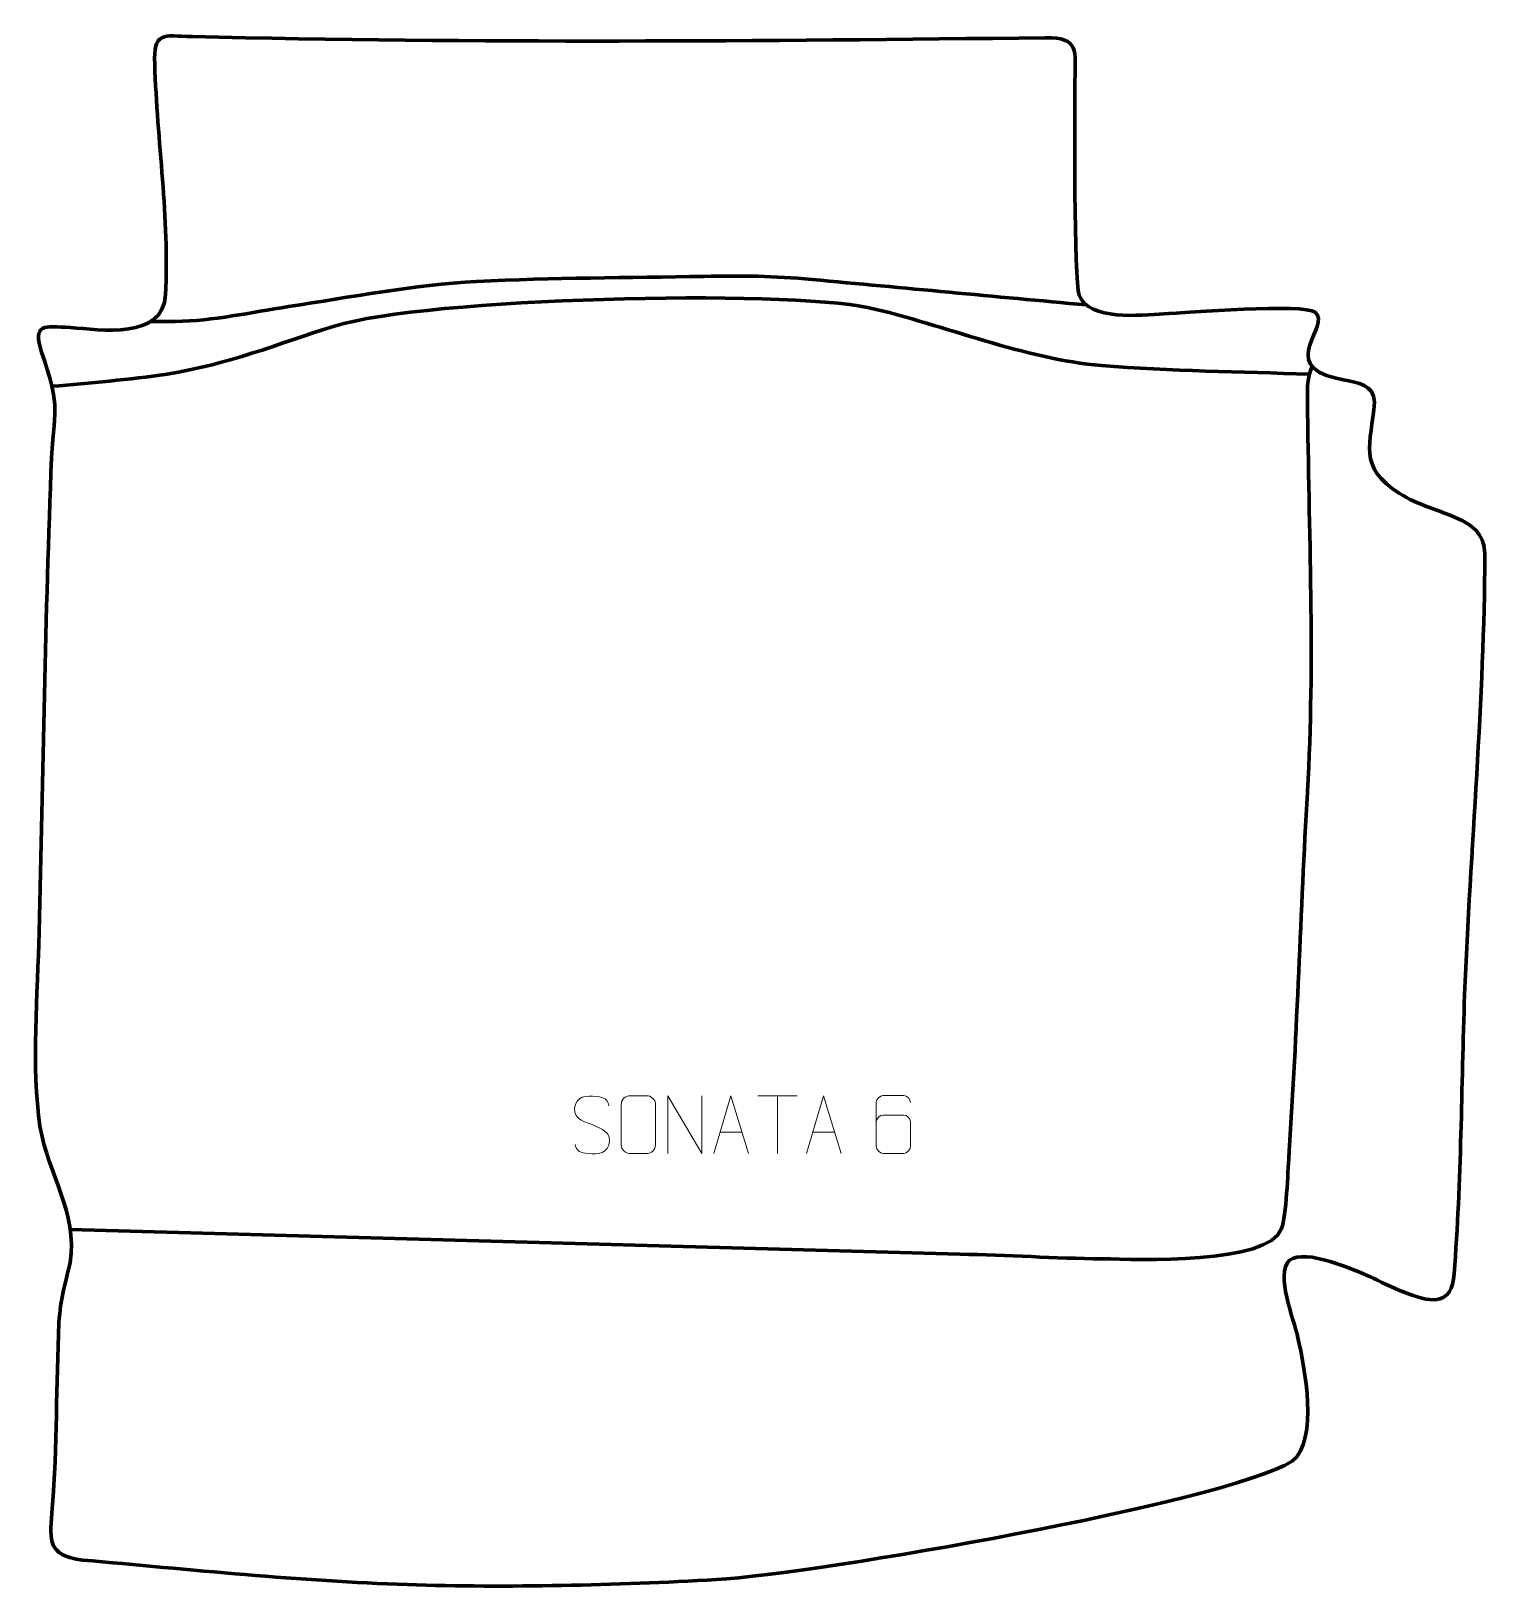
# Model space of a CAD drawing. Header units: millimetres. Extents: x -557 to 70, y 163 to 834.
import ezdxf

# ---------------------------------------------------------------- set-up
doc = ezdxf.new("R2010")
doc.units = ezdxf.units.MM
doc.header["$MEASUREMENT"] = 0
doc.layers.add('layer 1', color=7, linetype='Continuous')
doc.layers.add('layer 2', color=7, linetype='Continuous')

msp = doc.modelspace()

# ---------------------------------------------------------------- linework, layer by layer
at = {"layer": 'layer 1', "color": 142, "lineweight": 158}
for points, knots in [([(-101.5734, 716.0756), (-141.0186, 719.6768), (-180.4515, 723.4104), (-219.8946, 727.035), (-219.8946, 727.035), (-236.7827, 728.5809), (-249.6193, 728.7127), (-266.4874, 728.389), (-266.4874, 728.389), (-299.2274, 727.7607), (-331.8817, 727.835), (-364.6053, 726.1817), (-364.6053, 726.1817), (-391.5732, 724.7422), (-419.0549, 719.4198), (-445.78, 715.3595), (-445.78, 715.3595), (-462.1433, 712.8881), (-478.0458, 709.1513), (-494.6542, 708.9826), (-494.6542, 708.9826), (-498.1866, 708.9706), (-501.7146, 708.9501), (-505.247, 708.9127)], [0, 0, 0, 0, 0.14285714, 0.14285714, 0.14285714, 0.14285714, 0.28571429, 0.28571429, 0.28571429, 0.28571429, 0.42857143, 0.42857143, 0.42857143, 0.42857143, 0.57142857, 0.57142857, 0.57142857, 0.57142857, 0.71428571, 0.71428571, 0.71428571, 0.71428571, 1, 1, 1, 1]), ([(-5.2759, 686.1602), (-35.145, 687.3597), (-65.2376, 687.4281), (-95.021, 689.9166), (-95.021, 689.9166), (-127.9955, 692.6716), (-162.781, 707.3666), (-195.2477, 714.882), (-195.2477, 714.882), (-232.8769, 722.7303), (-386.1333, 719.267), (-425.9569, 706.918), (-425.9569, 706.918), (-451.0345, 699.1416), (-471.7001, 690.427), (-498.1648, 686.2596), (-498.1648, 686.2596), (-514.6026, 683.7538), (-531.2483, 682.489), (-547.8001, 680.9597)], [0, 0, 0, 0, 0.16666667, 0.16666667, 0.16666667, 0.16666667, 0.33333333, 0.33333333, 0.33333333, 0.33333333, 0.5, 0.5, 0.5, 0.5, 0.66666667, 0.66666667, 0.66666667, 0.66666667, 1, 1, 1, 1]), ([(-539.934, 317.2319), (-539.934, 317.2319), (-156.0989, 306.6001), (-156.0989, 306.6001), (-156.0989, 306.6001), (-135.6292, 306.2127), (-115.2439, 304.8199), (-94.5987, 304.5873), (-94.5987, 304.5873), (-79.7704, 304.3531), (-23.1896, 301.9254), (-17.3249, 317.6227), (-17.3249, 317.6227), (-15.3027, 323.0351), (-14.6071, 342.1847), (-14.1983, 348.9441), (-14.1983, 348.9441), (-14.1983, 348.9441), (-14.1339, 350.0093), (-14.1339, 350.0093), (-14.1339, 350.0093), (-14.1339, 350.0093), (-14.0721, 350.9852), (-14.0721, 350.9852), (-14.0721, 350.9852), (-10.5714, 402.5897), (-9.1934, 454.1572), (-6.2129, 505.6973), (-6.2129, 505.6973), (-6.2129, 505.6973), (-6.1807, 506.2535), (-6.1807, 506.2535), (-6.1807, 506.2535), (-2.8605, 562.4165), (-5.6444, 618.7842), (-6.1673, 675.0196), (-6.1673, 675.0196), (-6.2255, 681.2754), (-6.3215, 683.7193), (-4.1395, 689.66)], [0, 0, 0, 0, 0.09090909, 0.09090909, 0.09090909, 0.09090909, 0.18181818, 0.18181818, 0.18181818, 0.18181818, 0.27272727, 0.27272727, 0.27272727, 0.27272727, 0.36363636, 0.36363636, 0.36363636, 0.36363636, 0.45454545, 0.45454545, 0.45454545, 0.45454545, 0.54545455, 0.54545455, 0.54545455, 0.54545455, 0.63636364, 0.63636364, 0.63636364, 0.63636364, 0.72727273, 0.72727273, 0.72727273, 0.72727273, 0.81818182, 0.81818182, 0.81818182, 0.81818182, 1, 1, 1, 1])]:
    msp.add_open_spline(points, degree=3, knots=knots, dxfattribs=at)
at = {"layer": 'layer 2', "color": 242, "lineweight": 158}
msp.add_open_spline([(-534.6188, 174.6695), (-535.8379, 174.8161), (-536.953, 174.9937), (-537.9725, 175.2027), (-537.9725, 175.2027), (-550.0446, 177.6789), (-548.6432, 184.5811), (-547.664, 196.987), (-547.664, 196.987), (-545.5433, 223.8571), (-546.0785, 250.2499), (-544.7859, 276.9995), (-544.7859, 276.9995), (-544.1471, 287.902), (-542.2514, 292.8497), (-539.9937, 303.0131), (-539.9937, 303.0131), (-536.6628, 325.1691), (-549.526, 340.5014), (-552.9798, 361.8693), (-552.9798, 361.8693), (-556.8038, 386.7116), (-553.965, 419.7439), (-553.323, 445.4764), (-553.323, 445.4764), (-551.6221, 513.8264), (-550.7767, 581.9069), (-547.9851, 650.2477), (-547.9851, 650.2477), (-546.3791, 673.3552), (-544.5418, 673.0371), (-552.2946, 695.713), (-552.2946, 695.713), (-556.1392, 708.0669), (-551.3615, 706.9798), (-539.8813, 706.3016), (-539.8813, 706.3016), (-526.8097, 705.3648), (-499.9207, 701.0078), (-498.8363, 720.4181), (-498.8363, 720.4181), (-497.1449, 753.2626), (-502.4396, 787.0245), (-503.4877, 819.8875), (-503.4877, 819.8875), (-503.9436, 834.1813), (-500.3825, 832.1543), (-487.2328, 831.8319), (-487.2328, 831.8319), (-365.5344, 828.8476), (-240.9328, 829.8666), (-119.2433, 831.3428), (-119.2433, 831.3428), (-104.6123, 831.5218), (-106.2859, 825.8505), (-106.4596, 812.7216), (-106.4596, 812.7216), (-106.5908, 799.802), (-107.0441, 726.8081), (-104.6632, 720.3349), (-104.6632, 720.3349), (-100.5227, 709.0781), (-78.025, 711.691), (-68.1956, 712.1814), (-68.1956, 712.1814), (-58.7716, 712.7017), (-7.3691, 716.7527), (-2.8705, 712.9443), (-2.8705, 712.9443), (4.2309, 706.9325), (-19.0947, 690.352), (6.1837, 684.4707), (6.1837, 684.4707), (6.1837, 684.4707), (9.3566, 683.7325), (9.3566, 683.7325), (9.3566, 683.7325), (15.6496, 682.4773), (22.4855, 681.8391), (22.684, 674.102), (22.684, 674.102), (21.4416, 656.0667), (15.1194, 646.3443), (33.5793, 634.7309), (33.5793, 634.7309), (41.6026, 629.6836), (50.3822, 627.6661), (58.9055, 623.8707), (58.9055, 623.8707), (68.1032, 619.775), (70.366, 614.3606), (70.3499, 607.7753), (70.3499, 607.7753), (70.2026, 547.4354), (64.0916, 479.8748), (61.6177, 418.5794), (61.6177, 418.5794), (60.1845, 378.4257), (60.2885, 338.2028), (57.0812, 298.1266), (57.0812, 298.1266), (56.0028, 284.6526), (48.2569, 285.5321), (37.4808, 289.4217), (37.4808, 289.4217), (32.1919, 291.3308), (27.2384, 293.8224), (22.1838, 296.2495), (22.1838, 296.2495), (22.1838, 296.2495), (21.3536, 296.6432), (21.3536, 296.6432), (21.3536, 296.6432), (13.9801, 299.7796), (-6.9117, 309.2648), (-13.9799, 303.9459), (-13.9799, 303.9459), (-20.1469, 297.9371), (-12.0131, 278.5352), (-10.2628, 270.536), (-10.2628, 270.536), (-7.4526, 257.6931), (-1.1484, 226.653), (-12.7923, 217.2393), (-12.7923, 217.2393), (-43.3463, 199.0879), (-217.2435, 168.8145), (-261.1367, 166.2357), (-261.1367, 166.2357), (-304.5937, 163.7334), (-351.1046, 162.6542), (-394.5891, 164.067), (-394.5891, 164.067), (-440.1423, 165.5469), (-488.9549, 170.5989), (-534.6188, 174.6695)], degree=3, knots=[0, 0, 0, 0, 0.02857143, 0.02857143, 0.02857143, 0.02857143, 0.05714286, 0.05714286, 0.05714286, 0.05714286, 0.08571429, 0.08571429, 0.08571429, 0.08571429, 0.11428571, 0.11428571, 0.11428571, 0.11428571, 0.14285714, 0.14285714, 0.14285714, 0.14285714, 0.17142857, 0.17142857, 0.17142857, 0.17142857, 0.2, 0.2, 0.2, 0.2, 0.22857143, 0.22857143, 0.22857143, 0.22857143, 0.25714286, 0.25714286, 0.25714286, 0.25714286, 0.28571429, 0.28571429, 0.28571429, 0.28571429, 0.31428571, 0.31428571, 0.31428571, 0.31428571, 0.34285714, 0.34285714, 0.34285714, 0.34285714, 0.37142857, 0.37142857, 0.37142857, 0.37142857, 0.4, 0.4, 0.4, 0.4, 0.42857143, 0.42857143, 0.42857143, 0.42857143, 0.45714286, 0.45714286, 0.45714286, 0.45714286, 0.48571429, 0.48571429, 0.48571429, 0.48571429, 0.51428571, 0.51428571, 0.51428571, 0.51428571, 0.54285714, 0.54285714, 0.54285714, 0.54285714, 0.57142857, 0.57142857, 0.57142857, 0.57142857, 0.6, 0.6, 0.6, 0.6, 0.62857143, 0.62857143, 0.62857143, 0.62857143, 0.65714286, 0.65714286, 0.65714286, 0.65714286, 0.68571429, 0.68571429, 0.68571429, 0.68571429, 0.71428571, 0.71428571, 0.71428571, 0.71428571, 0.74285714, 0.74285714, 0.74285714, 0.74285714, 0.77142857, 0.77142857, 0.77142857, 0.77142857, 0.8, 0.8, 0.8, 0.8, 0.82857143, 0.82857143, 0.82857143, 0.82857143, 0.85714286, 0.85714286, 0.85714286, 0.85714286, 0.88571429, 0.88571429, 0.88571429, 0.88571429, 0.91428571, 0.91428571, 0.91428571, 0.91428571, 0.94285714, 0.94285714, 0.94285714, 0.94285714, 1, 1, 1, 1], dxfattribs=at)
at = {"layer": 'layer 2', "color": 250, "lineweight": 9}
for points, knots in [([(-314.8323, 362.4954), (-319.0806, 363.9658), (-323.9887, 365.7616), (-321.9836, 371.2819), (-321.9836, 371.2819), (-320.4801, 375.4218), (-315.2665, 375.0333), (-311.6629, 374.4322), (-311.6629, 374.4322), (-308.8023, 373.955), (-307.9376, 372.7418), (-307.627, 370.6577)], [0, 0, 0, 0, 0.25, 0.25, 0.25, 0.25, 0.5, 0.5, 0.5, 0.5, 1, 1, 1, 1]), ([(-298.3519, 374.9718), (-296.0262, 374.9718), (-293.7001, 374.9718), (-291.374, 374.9718), (-291.374, 374.9718), (-289.4274, 375.0074), (-287.436, 373.5158), (-287.4093, 371.0782), (-287.4093, 371.0782), (-287.4097, 365.3313), (-287.4097, 359.584), (-287.4093, 353.8363), (-287.4093, 353.8363), (-287.5491, 351.5129), (-289.2263, 350.0333), (-291.374, 350.0225), (-291.374, 350.0225), (-293.7059, 350.0229), (-296.0378, 350.0229), (-298.3693, 350.0225), (-298.3693, 350.0225), (-300.2943, 349.9171), (-302.2664, 351.8016), (-302.2552, 353.8189), (-302.2552, 353.8189), (-302.2549, 359.589), (-302.2549, 365.3587), (-302.2552, 371.128), (-302.2552, 371.128), (-302.251, 373.2661), (-300.5043, 374.9853), (-298.3519, 374.9718)], [0, 0, 0, 0, 0.11111111, 0.11111111, 0.11111111, 0.11111111, 0.22222222, 0.22222222, 0.22222222, 0.22222222, 0.33333333, 0.33333333, 0.33333333, 0.33333333, 0.44444444, 0.44444444, 0.44444444, 0.44444444, 0.55555556, 0.55555556, 0.55555556, 0.55555556, 0.66666667, 0.66666667, 0.66666667, 0.66666667, 0.77777778, 0.77777778, 0.77777778, 0.77777778, 1, 1, 1, 1]), ([(-282.1597, 350.0186), (-282.1597, 350.0186), (-282.1597, 374.9721), (-282.1597, 374.9721), (-282.1597, 374.9721), (-282.1597, 374.9721), (-267.5049, 350.0186), (-267.5049, 350.0186), (-267.5049, 350.0186), (-267.5049, 350.0186), (-267.5049, 374.9721), (-267.5049, 374.9721)], [0, 0, 0, 0, 0.25, 0.25, 0.25, 0.25, 0.5, 0.5, 0.5, 0.5, 1, 1, 1, 1]), ([(-262.3028, 350.0186), (-262.3028, 350.0186), (-254.9318, 374.9721), (-254.9318, 374.9721), (-254.9318, 374.9721), (-254.9318, 374.9721), (-247.3619, 350.0186), (-247.3619, 350.0186)], [0, 0, 0, 0, 0.33333333, 0.33333333, 0.33333333, 0.33333333, 1, 1, 1, 1]), ([(-222.3028, 350.0186), (-222.3028, 350.0186), (-214.9318, 374.9721), (-214.9318, 374.9721), (-214.9318, 374.9721), (-214.9318, 374.9721), (-207.3619, 350.0186), (-207.3619, 350.0186)], [0, 0, 0, 0, 0.33333333, 0.33333333, 0.33333333, 0.33333333, 1, 1, 1, 1]), ([(-177.4025, 372.036), (-177.4266, 373.3755), (-178.7828, 375.0287), (-180.3547, 374.9944), (-180.3547, 374.9944), (-183.3395, 374.9941), (-186.3247, 374.9941), (-189.3101, 374.9944), (-189.3101, 374.9944), (-190.5292, 375.0093), (-192.2574, 373.5717), (-192.2624, 372.036), (-192.2624, 372.036), (-192.2621, 365.6755), (-192.2621, 359.3147), (-192.2624, 352.954), (-192.2624, 352.954), (-192.2577, 351.7911), (-190.5292, 350.02), (-189.3101, 349.9956), (-189.3101, 349.9956), (-186.3247, 349.9959), (-183.3395, 349.9959), (-180.3547, 349.9956), (-180.3547, 349.9956), (-179.0766, 350.0394), (-177.4069, 351.6539), (-177.4025, 352.954), (-177.4025, 352.954), (-177.4025, 356.5373), (-177.4025, 360.1204), (-177.4025, 363.7031), (-177.4025, 363.7031), (-177.441, 365.1813), (-179.0237, 366.6142), (-180.3547, 366.6122), (-180.3547, 366.6122), (-183.3395, 366.6125), (-186.3247, 366.6125), (-189.3101, 366.6122), (-189.3101, 366.6122), (-190.6396, 366.6172), (-192.2826, 365.1099), (-192.2409, 363.6814)], [0, 0, 0, 0, 0.08333333, 0.08333333, 0.08333333, 0.08333333, 0.16666667, 0.16666667, 0.16666667, 0.16666667, 0.25, 0.25, 0.25, 0.25, 0.33333333, 0.33333333, 0.33333333, 0.33333333, 0.41666667, 0.41666667, 0.41666667, 0.41666667, 0.5, 0.5, 0.5, 0.5, 0.58333333, 0.58333333, 0.58333333, 0.58333333, 0.66666667, 0.66666667, 0.66666667, 0.66666667, 0.75, 0.75, 0.75, 0.75, 0.83333333, 0.83333333, 0.83333333, 0.83333333, 1, 1, 1, 1]), ([(-314.8323, 362.4953), (-310.8137, 360.8486), (-305.7842, 358.9603), (-307.6182, 353.6), (-307.6182, 353.6), (-309.078, 349.3336), (-313.9888, 349.5903), (-317.7149, 350.145), (-317.7149, 350.145), (-320.4649, 350.5548), (-321.6858, 351.7683), (-322.0638, 353.8805)], [0, 0, 0, 0, 0.25, 0.25, 0.25, 0.25, 0.5, 0.5, 0.5, 0.5, 1, 1, 1, 1])]:
    msp.add_open_spline(points, degree=3, knots=knots, dxfattribs=at)
for points in [[(-243.326, 374.9486), (-243.326, 374.9486), (-226.3388, 374.9486), (-226.3388, 374.9486)], [(-234.8322, 350.0186), (-234.8322, 350.0186), (-234.8322, 374.9721), (-234.8322, 374.9721)], [(-259.5802, 359.268), (-259.5802, 359.268), (-250.0845, 359.268), (-250.0845, 359.268)], [(-219.5802, 359.268), (-219.5802, 359.268), (-210.0845, 359.268), (-210.0845, 359.268)]]:
    msp.add_open_spline(points, degree=3, dxfattribs=at)

doc.saveas('drawing.dxf')
